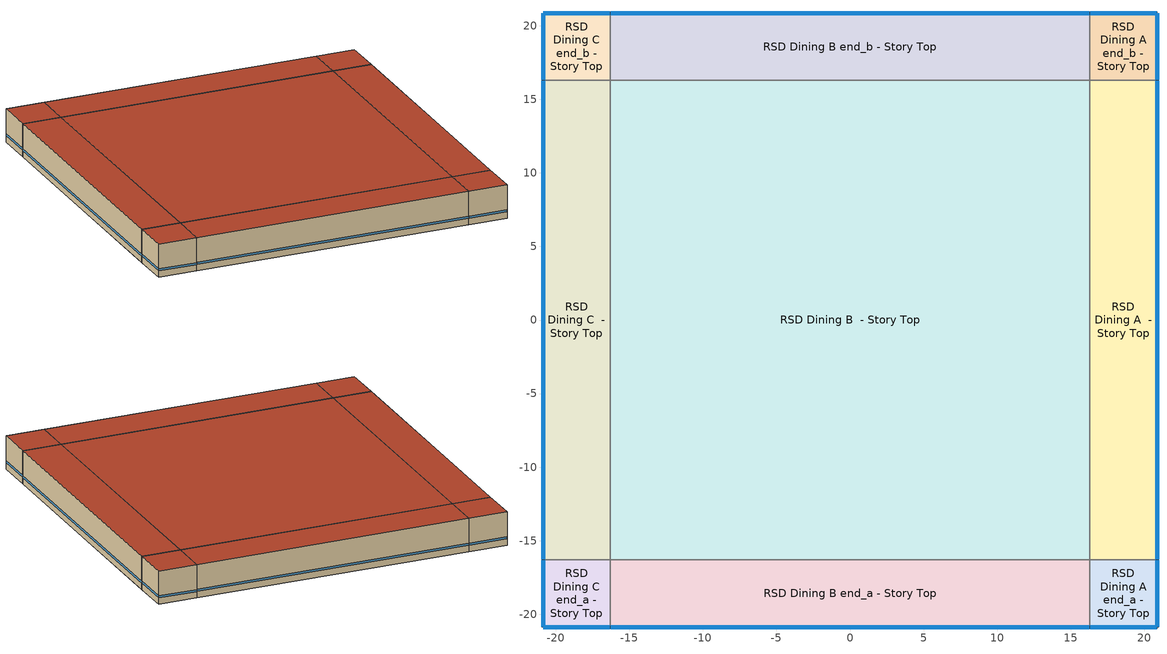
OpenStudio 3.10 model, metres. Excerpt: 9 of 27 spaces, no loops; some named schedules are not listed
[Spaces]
RSD Dining A end_a - Story Top
 floor adiabatic (DEER Uncarpeted 4in Slab Floor): 20.87,-20.87 16.3,-20.87 16.3,-16.3 20.87,-16.3 z3.96
 wall outside: 16.3,-20.87 20.87,-20.87 20.87,-16.3 z3.96:7.92
 wall to RSD Dining B end_a - Story Top: 16.3,-16.3 16.3,-20.87 z3.96:7.92
 wall to RSD Dining A  - Story Top: 20.87,-16.3 16.3,-16.3 z3.96:7.92
 window (Window U-0.91 SHGC 0.68): 16.32,-20.87 20.84,-20.87 / 20.87,-20.84 20.87,-16.32 z4.72:4.96
 roof outside: 20.87,-16.3 16.3,-16.3 16.3,-20.87 20.87,-20.87 z7.92
RSD Dining B end_a - Story Top
 floor adiabatic (DEER Uncarpeted 4in Slab Floor): 16.3,-20.87 -16.3,-20.87 -16.3,-16.3 16.3,-16.3 z3.96
 wall outside: -16.3,-20.87 16.3,-20.87 z3.96:7.92
 wall to RSD Dining C end_a - Story Top: -16.3,-16.3 -16.3,-20.87 z3.96:7.92
 wall to RSD Dining B  - Story Top: 16.3,-16.3 -16.3,-16.3 z3.96:7.92
 window (Window U-0.91 SHGC 0.68): -16.27,-20.87 16.27,-20.87 z4.72:4.96
 roof outside: 16.3,-16.3 -16.3,-16.3 -16.3,-20.87 16.3,-20.87 z7.92
RSD Dining C end_a - Story Top
 floor adiabatic (DEER Uncarpeted 4in Slab Floor): -16.3,-20.87 -20.87,-20.87 -20.87,-16.3 -16.3,-16.3 z3.96
 wall outside: -20.87,-16.3 -20.87,-20.87 -16.3,-20.87 z3.96:7.92
 wall to RSD Dining C  - Story Top: -16.3,-16.3 -20.87,-16.3 z3.96:7.92
 window (Window U-0.91 SHGC 0.68): -20.84,-20.87 -16.32,-20.87 / -20.87,-16.32 -20.87,-20.84 z4.72:4.96
 roof outside: -16.3,-16.3 -20.87,-16.3 -20.87,-20.87 -16.3,-20.87 z7.92
RSD Dining A  - Story Top
 floor adiabatic (DEER Uncarpeted 4in Slab Floor): 20.87,-16.3 16.3,-16.3 16.3,16.3 20.87,16.3 z3.96
 wall outside: 20.87,-16.3 20.87,16.3 z3.96:7.92
 wall to RSD Dining B  - Story Top: 16.3,16.3 16.3,-16.3 z3.96:7.92
 wall to RSD Dining A end_b - Story Top: 20.87,16.3 16.3,16.3 z3.96:7.92
 window (Window U-0.91 SHGC 0.68): 20.87,-16.27 20.87,16.27 z4.72:4.96
 roof outside: 20.87,16.3 16.3,16.3 16.3,-16.3 20.87,-16.3 z7.92
RSD Dining B  - Story Top
 floor adiabatic (DEER Uncarpeted 4in Slab Floor): 16.3,-16.3 -16.3,-16.3 -16.3,16.3 16.3,16.3 z3.96
 wall to RSD Dining C  - Story Top: -16.3,16.3 -16.3,-16.3 z3.96:7.92
 wall to RSD Dining B end_b - Story Top: 16.3,16.3 -16.3,16.3 z3.96:7.92
 roof outside: 16.3,16.3 -16.3,16.3 -16.3,-16.3 16.3,-16.3 z7.92
RSD Dining C  - Story Top
 floor adiabatic (DEER Uncarpeted 4in Slab Floor): -16.3,-16.3 -20.87,-16.3 -20.87,16.3 -16.3,16.3 z3.96
 wall outside: -20.87,16.3 -20.87,-16.3 z3.96:7.92
 wall to RSD Dining C end_b - Story Top: -16.3,16.3 -20.87,16.3 z3.96:7.92
 window (Window U-0.91 SHGC 0.68): -20.87,16.27 -20.87,-16.27 z4.72:4.96
 roof outside: -16.3,16.3 -20.87,16.3 -20.87,-16.3 -16.3,-16.3 z7.92
RSD Dining A end_b - Story Top
 floor adiabatic (DEER Uncarpeted 4in Slab Floor): 20.87,16.3 16.3,16.3 16.3,20.87 20.87,20.87 z3.96
 wall outside: 20.87,16.3 20.87,20.87 16.3,20.87 z3.96:7.92
 wall to RSD Dining B end_b - Story Top: 16.3,20.87 16.3,16.3 z3.96:7.92
 window (Window U-0.91 SHGC 0.68): 20.87,16.32 20.87,20.84 / 20.84,20.87 16.32,20.87 z4.72:4.96
 roof outside: 20.87,20.87 16.3,20.87 16.3,16.3 20.87,16.3 z7.92
RSD Dining B end_b - Story Top
 floor adiabatic (DEER Uncarpeted 4in Slab Floor): 16.3,16.3 -16.3,16.3 -16.3,20.87 16.3,20.87 z3.96
 wall outside: 16.3,20.87 -16.3,20.87 z3.96:7.92
 wall to RSD Dining C end_b - Story Top: -16.3,20.87 -16.3,16.3 z3.96:7.92
 window (Window U-0.91 SHGC 0.68): 16.27,20.87 -16.27,20.87 z4.72:4.96
 roof outside: 16.3,20.87 -16.3,20.87 -16.3,16.3 16.3,16.3 z7.92
RSD Dining C end_b - Story Top
 floor adiabatic (DEER Uncarpeted 4in Slab Floor): -16.3,16.3 -20.87,16.3 -20.87,20.87 -16.3,20.87 z3.96
 wall outside: -16.3,20.87 -20.87,20.87 -20.87,16.3 z3.96:7.92
 window (Window U-0.91 SHGC 0.68): -20.87,20.84 -20.87,16.32 / -16.32,20.87 -20.84,20.87 z4.72:4.96
 roof outside: -16.3,20.87 -20.87,20.87 -20.87,16.3 -16.3,16.3 z7.92
[Site]
Camp Pendleton Mcas_CA_USA: Latitude {deg}=33.3; Longitude {deg}=-117.35; Time Zone {hr}=-8; Elevation {m}=24; Terrain=City
[Site:WaterMainsTemperature]
Calculation Method=Correlation; Annual Average Outdoor Air Temperature {C}=16.29; Maximum Difference In Monthly Average Outdoor Air Temperatures {deltaC}=11.93
[SizingPeriod:DesignDay] Daily Dry-Bulb Temperature Range {deltaC}=11.2; Barometric Pressure {Pa}=101037; Wind Speed {m/s}=4.1; Wind Direction {deg}=210; Rain Indicator=No; Snow Indicator=No; Day of Month=21; Month=8; Day Type=SummerDesignDay; Daylight Saving Time Indicator=No; Dry-Bulb Temperature Range Modifier Type=DefaultMultipliers; Solar Model Indicator=ASHRAETau; ASHRAE Clear Sky Optical Depth for Beam Irradiance=0.363; ASHRAE Clear Sky Optical Depth for Diffuse Irradiance=2.437
Name | Maximum Dry-Bulb Temperature {C} | Humidity Condition Type | Wetbulb or DewPoint at Maximum Dry-Bulb {C}
Camp Pendleton Mcas Ann Clg .4% Condns DB=>MWB 1 | 33.4 | Wetbulb | 19
Camp Pendleton Mcas Ann Clg .4% Condns WB=>MDB 1 | 28.7 | Wetbulb | 22
Camp Pendleton Mcas Ann Clg 1% Condns DB=>MWB 1 | 31.1 | Wetbulb | 18.7
Camp Pendleton Mcas Ann Clg 2% Condns DP=>MDB 1 | 23.4 | Dewpoint | 18
[ClimateZones]
Climate Zone Institution Name 1=CEC; Climate Zone Document Name 1=California Climate Zone Descriptions; Climate Zone Document Year 1=1995; Climate Zone Value 1=7
[Building]
ComStock DEER Pre-1975|RSD: North Axis {deg}=270; Default Construction Set=ComStock DEER Pre-1975 - RSD - CEC T24-CEC7; Default Schedule Set=Building Default Schedule Set; Standards Building Type=RSD
[Site:GroundTemperature:FCfactorMethod]
January Ground Temperature {C}=18.5; February Ground Temperature {C}=15.7; March Ground Temperature {C}=14.3; April Ground Temperature {C}=13.8; May Ground Temperature {C}=15; June Ground Temperature {C}=14.4; July Ground Temperature {C}=14.7; August Ground Temperature {C}=16.5; September Ground Temperature {C}=17.8; October Ground Temperature {C}=19.5; November Ground Temperature {C}=20.4; December Ground Temperature {C}=20.6
[DefaultConstructionSet]
ComStock DEER Pre-1975 - RSD - CEC T24-CEC7: Default Exterior Surface Constructions=Default Surface Constructions 1; Default Interior Surface Constructions=Default Surface Constructions 2; Default Ground Contact Surface Constructions=Default Surface Constructions 3; Default Exterior SubSurface Constructions=Default Sub Surface Constructions 1; Default Interior SubSurface Constructions=Default Sub Surface Constructions 2; Interior Partition Construction=Typical Interior Partition
[DefaultSurfaceConstructions]
Name | Floor Construction | Wall Construction | Roof Ceiling Construction
Default Surface Constructions 1 | DEER Uncarpeted 6in Slab Floor | DEER Insulated Steel Framed Exterior Wall R-5.67 | DEER Wood Framed Roof R-14.18
Default Surface Constructions 2 | DEER Uncarpeted 4in Slab Floor | Typical Interior Wall | DEER Uncarpeted 4in Slab Floor
Default Surface Constructions 3 | DEER Carpeted 6in Slab Floor | Typical Uninsulated Basement Mass Wall
[Construction]
DEER Uncarpeted 6in Slab Floor: Typical Insulation R-6.53, 6 in. Normalweight Concrete Floor
DEER Wood Framed Roof R-14.18: Roof Membrane, Typical Insulation R-13.68, Metal Roof Surface
DEER Uncarpeted 4in Slab Floor: Typical Insulation R-4.17, 4 in. Normalweight Concrete Floor
Typical Interior Wall: G01 13mm gypsum board, G01 13mm gypsum board
DEER Carpeted 6in Slab Floor: 6 in. Normalweight Concrete Floor, Typical Carpet Pad
Typical Uninsulated Basement Mass Wall: 8 in. Concrete Block Basement Wall
DEER Metal Framed Window U-1.23 SHGC 0.82: Simple Glazing U-1.23 SHGC 0.82
DEER Metal Framed Window U-1.23 SHGC 0.82 1: Simple Glazing U-1.23 SHGC 0.82 1
Typical Uninsulated Swinging Door: Typical Insulation R-4.17
U 0.98 SHGC 0.68 Sgl Ref-B-H Clr 6mm: REF B CLEAR HI 6MM
Typical Insulated Metal Door: F08 Metal surface, Typical Insulation R-4.17
DEER Skylight U-1.31 SHGC 0.61: Simple Glazing U-1.23 SHGC 0.61
Typical Interior Window: Clear 3mm
Typical Interior Door; Typical Interior Partition: G05 25mm wood
DEER Insulated Steel Framed Exterior Wall R-5.67: 25mm Stucco, 5/8 in. Gypsum Board, Typical Insulation R-4.17, 5/8 in. Gypsum Board
InteriorFurnishings 1: Std Wood 6inch 1
Window U-0.91 SHGC 0.68: Simple Glazing Single - No LowE - Clear - Wood
[Material:NoMass] Roughness=Smooth; Thermal Absorptance=0.9; Solar Absorptance=0.7
Name | Thermal Resistance {m2-K/W} | Visible Absorptance
Typical Insulation R-6.53 | 1.14944 | 0.7
Typical Insulation R-13.68 | 2.40869 | 0.7
Typical Insulation R-4.17 | 0.734957 | 0.7
Typical Carpet Pad | 0.21648 | 0.8
[Material] Thermal Absorptance=0.9
Name | Roughness | Thickness {m} | Conductivity {W/m-K} | Density {kg/m3} | Specific Heat {J/kg-K} | Solar Absorptance | Visible Absorptance
6 in. Normalweight Concrete Floor | MediumRough | 0.1524 | 2.31 | 2322 | 832 | 0.7 | 0.7
25mm Stucco | Smooth | 0.0254 | 0.72 | 1856 | 840 | 0.7 | 0.7
5/8 in. Gypsum Board | MediumSmooth | 0.0159 | 0.16 | 800 | 1090 | 0.7 | 0.7
Roof Membrane | VeryRough | 0.0095 | 0.16 | 1121.29 | 1460 | 0.7 | 0.7
Metal Roof Surface; F08 Metal surface | Smooth | 0.0008 | 45.28 | 7824 | 500 | 0.7 | 0.7
4 in. Normalweight Concrete Floor | MediumRough | 0.1016 | 2.31 | 2322 | 832 | 0.7 | 0.7
G01 13mm gypsum board | Smooth | 0.0127 | 0.160031 | 800.001 | 1090.73 | 0.7 | 0.5
8 in. Concrete Block Basement Wall | MediumRough | 0.2032 | 1.326 | 1842 | 912 | 0.7 | 0.7
G05 25mm wood | MediumSmooth | 0.0254 | 0.15 | 608 | 1630 | 0.5 | 0.5
Std Wood 6inch 1 | MediumSmooth | 0.15 | 0.12 | 540 | 1210 | 0.7 | 0.7
[DefaultSubSurfaceConstructions]
Name | Fixed Window Construction | Operable Window Construction | Door Construction | Glass Door Construction | Overhead Door Construction | Skylight Construction | Tubular Daylight Dome Construction | Tubular Daylight Diffuser Construction
Default Sub Surface Constructions 1 | DEER Metal Framed Window U-1.23 SHGC 0.82 | DEER Metal Framed Window U-1.23 SHGC 0.82 1 | Typical Uninsulated Swinging Door | U 0.98 SHGC 0.68 Sgl Ref-B-H Clr 6mm | Typical Insulated Metal Door | DEER Skylight U-1.31 SHGC 0.61 | Typical Interior Window | Typical Interior Window
Default Sub Surface Constructions 2 | Typical Interior Window | Typical Interior Window | Typical Interior Door
[WindowMaterial:SimpleGlazingSystem]
Name | U-Factor {W/m2-K} | Solar Heat Gain Coefficient | Visible Transmittance
Simple Glazing U-1.23 SHGC 0.82; Simple Glazing U-1.23 SHGC 0.82 1 | 7 | 0.82 | 0.25
Simple Glazing U-1.23 SHGC 0.61 | 7 | 0.61 | 0.25
Simple Glazing Single - No LowE - Clear - Wood | 5.16722 | 0.683 | 0.723
[WindowMaterial:Glazing] Optical Data Type=SpectralAverage; Infrared Transmittance at Normal Incidence=0; Front Side Infrared Hemispherical Emissivity=0.84; Conductivity {W/m-K}=0.9; Dirt Correction Factor for Solar and Visible Transmittance=1; Solar Diffusing=No
Name | Thickness {m} | Solar Transmittance at Normal Incidence | Front Side Solar Reflectance at Normal Incidence | Back Side Solar Reflectance at Normal Incidence | Visible Transmittance at Normal Incidence | Front Side Visible Reflectance at Normal Incidence | Back Side Visible Reflectance at Normal Incidence | Back Side Infrared Hemispherical Emissivity
REF B CLEAR HI 6MM | 0.006 | 0.24 | 0.16 | 0.32 | 0.3 | 0.16 | 0.29 | 0.6
Clear 3mm | 0.003 | 0.837 | 0.075 | 0.075 | 0.898 | 0.081 | 0.081 | 0.84
[SpaceType]
RSD Dining - ComStock DEER Pre-1975: Default Schedule Set=RSD Dining Schedule Set; Design Specification Outdoor Air Object=RSD Dining Ventilation; Standards Building Type=RSD; Standards Space Type=Dining
[BuildingStory]
Story Top: Nominal Z Coordinate {m}=3.9624; Nominal Floor to Floor Height {m}=3.9624
[Space] Space Type=RSD Dining - ComStock DEER Pre-1975; Building Story=Story Top
Name | Thermal Zone
RSD Dining A end_a - Story Top | Zone RSD Dining A end_a - Story Top
RSD Dining B end_a - Story Top | Zone RSD Dining B end_a - Story Top
RSD Dining C end_a - Story Top | Zone RSD Dining C end_a - Story Top
RSD Dining A  - Story Top | Zone RSD Dining A  - Story Top
RSD Dining B  - Story Top | Zone RSD Dining B  - Story Top
RSD Dining C  - Story Top | Zone RSD Dining C  - Story Top
RSD Dining A end_b - Story Top | Zone RSD Dining A end_b - Story Top
RSD Dining B end_b - Story Top | Zone RSD Dining B end_b - Story Top
RSD Dining C end_b - Story Top | Zone RSD Dining C end_b - Story Top
[ThermalZone] Multiplier=1; Use Ideal Air Loads=No
Name | Thermostat
Zone RSD Dining A end_a - Story Top | RSD Dining - ComStock DEER Pre-1975 Thermostat 2
Zone RSD Dining B end_a - Story Top | RSD Dining - ComStock DEER Pre-1975 Thermostat 6
Zone RSD Dining C end_a - Story Top | RSD Dining - ComStock DEER Pre-1975 Thermostat 10
Zone RSD Dining A  - Story Top | RSD Dining - ComStock DEER Pre-1975 Thermostat 1
Zone RSD Dining B  - Story Top | RSD Dining - ComStock DEER Pre-1975 Thermostat 5
Zone RSD Dining C  - Story Top | RSD Dining - ComStock DEER Pre-1975 Thermostat 9
Zone RSD Dining A end_b - Story Top | RSD Dining - ComStock DEER Pre-1975 Thermostat 3
Zone RSD Dining B end_b - Story Top | RSD Dining - ComStock DEER Pre-1975 Thermostat 7
Zone RSD Dining C end_b - Story Top | RSD Dining - ComStock DEER Pre-1975 Thermostat 11
[People:Definition]
RSD Dining People Definition: Number of People Calculation Method=People/Area; People per Space Floor Area {person/m2}=0.477918; Fraction Radiant=0.3; Thermal Comfort Model Type 1=Pierce
[People]
RSD Dining People: People Definition=RSD Dining People Definition; Space or SpaceType=RSD Dining - ComStock DEER Pre-1975; Work Efficiency Schedule=Work Efficiency Schedule; Clothing Insulation Schedule=Clothing Schedule; Air Velocity Schedule=Air Velocity Schedule; Multiplier=1
[Lights:Definition] Design Level Calculation Method=Watts/Area; Fraction Visible=0.2; Return Air Fraction=0
Name | Watts per Space Floor Area {W/m2} | Fraction Radiant
RSD Dining - ComStock DEER Pre-1975 General Lights Definition | 1.72172 | 0.365
RSD Dining - ComStock DEER Pre-1975 Task Lights Definition | 0.492039 | 0.165
RSD Dining - ComStock DEER Pre-1975 Wall Wash Lights Definition | 1.12156 | 0.165
[ElectricEquipment:Definition]
RSD Dining Elec Equip Definition: Design Level Calculation Method=Watts/Area; Watts per Space Floor Area {W/m2}=5.38196; Fraction Latent=0; Fraction Radiant=0.5; Fraction Lost=0
[ElectricEquipment]
RSD Dining Elec Equip: Electric Equipment Definition=RSD Dining Elec Equip Definition; Space or SpaceType=RSD Dining - ComStock DEER Pre-1975; Schedule=D_RSD_Din_Misc_Yr BPR Adjusted
[DesignSpecification:OutdoorAir]
RSD Dining Ventilation: Outdoor Air Method=Sum; Outdoor Air Flow per Person {m3/s-person}=0.00707921; Outdoor Air Flow per Floor Area {m3/s-m2}=0.000762
[DefaultScheduleSet]
Name | Number of People Schedule | People Activity Level Schedule | Lighting Schedule | Electric Equipment Schedule | Infiltration Schedule | Hours of Operation Schedule
RSD Dining Schedule Set | D_RSD_Din_Occup_Yr | DEER Activity 161W/person | D17_RSD_Din_LF_Yr | D_RSD_Din_Misc_Yr | D_RSD_All_C_Inf_Yr
Building Default Schedule Set |  |  |  |  |  | Building Hours of Operation NonResidential
[Exterior:Lights:Definition]
Name | Design Level {W}
Parking Areas and Drives Def (W/ft^2) | 0.0182456
Building Facades Def (W/ft^2) | 0.05
Main Entries Def (W/ft); Other Doors Def (W/ft) | 21
[Exterior:Lights] Schedule=Always On Discrete; Control Option=AstronomicalClock
Name | Exterior Lights Definition | Multiplier
Parking Areas and Drives | Parking Areas and Drives Def (W/ft^2) | 151875
Building Facades | Building Facades Def (W/ft^2) | 7120.39
Main Entries | Main Entries Def (W/ft) | 15
Other Doors | Other Doors Def (W/ft) | 22.5
[ThermostatSetpoint:DualSetpoint] Heating Setpoint Temperature Schedule=D_RSD_All_HTemp_Yr; Cooling Setpoint Temperature Schedule=D_RSD_All_CTemp_Yr
RSD Dining - ComStock DEER Pre-1975 Thermostat 1; RSD Dining - ComStock DEER Pre-1975 Thermostat 2; RSD Dining - ComStock DEER Pre-1975 Thermostat 3; RSD Dining - ComStock DEER Pre-1975 Thermostat 5; RSD Dining - ComStock DEER Pre-1975 Thermostat 6; RSD Dining - ComStock DEER Pre-1975 Thermostat 7; RSD Dining - ComStock DEER Pre-1975 Thermostat 9; RSD Dining - ComStock DEER Pre-1975 Thermostat 10; RSD Dining - ComStock DEER Pre-1975 Thermostat 11
[InternalMass:Definition]
Internal Mass Definition 2: Construction=InteriorFurnishings 1; Design Level Calculation Method=SurfaceArea/Area; Surface Area per Space Floor Area=2
[InternalMass] Internal Mass Definition=Internal Mass Definition 2; Multiplier=1
Name | Space or SpaceType
RSD Dining C end_b - Story Top Mass | RSD Dining C end_b - Story Top
RSD Dining B end_b - Story Top Mass | RSD Dining B end_b - Story Top
RSD Dining B  - Story Top Mass | RSD Dining B  - Story Top
RSD Dining A  - Story Top Mass | RSD Dining A  - Story Top
RSD Dining C end_a - Story Top Mass | RSD Dining C end_a - Story Top
RSD Dining B end_a - Story Top Mass | RSD Dining B end_a - Story Top
RSD Dining C  - Story Top Mass | RSD Dining C  - Story Top
RSD Dining A end_a - Story Top Mass | RSD Dining A end_a - Story Top
RSD Dining A end_b - Story Top Mass | RSD Dining A end_b - Story Top
[Lights] Space or SpaceType=RSD Dining - ComStock DEER Pre-1975; Schedule=D17_RSD_Din_LF_Yr BPR Adjusted; Fraction Replaceable=1
Name | Lights Definition
RSD Dining - ComStock DEER Pre-1975 General Lighting | RSD Dining - ComStock DEER Pre-1975 General Lights Definition
RSD Dining - ComStock DEER Pre-1975 Task Lighting | RSD Dining - ComStock DEER Pre-1975 Task Lights Definition
RSD Dining - ComStock DEER Pre-1975 Wall Wash Lighting | RSD Dining - ComStock DEER Pre-1975 Wall Wash Lights Definition
[SpaceInfiltration:DesignFlowRate] Design Flow Rate Calculation Method=Flow/ExteriorArea; Flow per Exterior Surface Area {m3/s-m2}=0.000826564; Velocity Term Coefficient=0; Density Basis=Outdoor
Name | Space or SpaceType | Schedule | Constant Term Coefficient | Temperature Term Coefficient | Velocity Squared Term Coefficient
RSD Dining C end_b - Story Top HVAC On Infiltration | RSD Dining C end_b - Story Top | Infiltration HVAC On Schedule | 0.0037 | 0.005 | 0.046
RSD Dining C end_b - Story Top HVAC Off Infiltration | RSD Dining C end_b - Story Top | Infiltration HVAC Off Schedule | 0 | 0.0097 | 0.0596
RSD Dining B end_b - Story Top HVAC On Infiltration | RSD Dining B end_b - Story Top | Infiltration HVAC On Schedule | 0.0037 | 0.005 | 0.046
RSD Dining B end_b - Story Top HVAC Off Infiltration | RSD Dining B end_b - Story Top | Infiltration HVAC Off Schedule | 0 | 0.0097 | 0.0596
RSD Dining B  - Story Top HVAC On Infiltration | RSD Dining B  - Story Top | Infiltration HVAC On Schedule | 0.0037 | 0.005 | 0.046
RSD Dining B  - Story Top HVAC Off Infiltration | RSD Dining B  - Story Top | Infiltration HVAC Off Schedule | 0 | 0.0097 | 0.0596
RSD Dining A  - Story Top HVAC On Infiltration | RSD Dining A  - Story Top | Infiltration HVAC On Schedule | 0.0037 | 0.005 | 0.046
RSD Dining A  - Story Top HVAC Off Infiltration | RSD Dining A  - Story Top | Infiltration HVAC Off Schedule | 0 | 0.0097 | 0.0596
RSD Dining C end_a - Story Top HVAC On Infiltration | RSD Dining C end_a - Story Top | Infiltration HVAC On Schedule | 0.0037 | 0.005 | 0.046
RSD Dining C end_a - Story Top HVAC Off Infiltration | RSD Dining C end_a - Story Top | Infiltration HVAC Off Schedule | 0 | 0.0097 | 0.0596
RSD Dining B end_a - Story Top HVAC On Infiltration | RSD Dining B end_a - Story Top | Infiltration HVAC On Schedule | 0.0037 | 0.005 | 0.046
RSD Dining B end_a - Story Top HVAC Off Infiltration | RSD Dining B end_a - Story Top | Infiltration HVAC Off Schedule | 0 | 0.0097 | 0.0596
RSD Dining C  - Story Top HVAC On Infiltration | RSD Dining C  - Story Top | Infiltration HVAC On Schedule | 0.0037 | 0.005 | 0.046
RSD Dining C  - Story Top HVAC Off Infiltration | RSD Dining C  - Story Top | Infiltration HVAC Off Schedule | 0 | 0.0097 | 0.0596
RSD Dining A end_a - Story Top HVAC On Infiltration | RSD Dining A end_a - Story Top | Infiltration HVAC On Schedule | 0.0037 | 0.005 | 0.046
RSD Dining A end_a - Story Top HVAC Off Infiltration | RSD Dining A end_a - Story Top | Infiltration HVAC Off Schedule | 0 | 0.0097 | 0.0596
RSD Dining A end_b - Story Top HVAC On Infiltration | RSD Dining A end_b - Story Top | Infiltration HVAC On Schedule | 0.0037 | 0.005 | 0.046
RSD Dining A end_b - Story Top HVAC Off Infiltration | RSD Dining A end_b - Story Top | Infiltration HVAC Off Schedule | 0 | 0.0097 | 0.0596
[Schedule:Day]
Clothing Schedule Default Winter Clothes; D_RSD_Din_Occup_Yr Summer Design Day; D17_RSD_Din_LF_Yr Summer Design Day; D_RSD_Din_Misc_Yr Summer Design Day; D17_RSD_Din_LF_Yr Summer Design Day 1; D_RSD_Din_Misc_Yr Summer Design Day 1: No, 24, 0, 1
Air Velocity Schedule Default: No, 24, 0, 0.2
Work Efficiency Schedule Default; D_RSD_Din_Occup_Yr Winter Design Day; D17_RSD_Din_LF_Yr Winter Design Day; D_RSD_Din_Misc_Yr Winter Design Day; D17_RSD_Din_LF_Yr Winter Design Day 1; D_RSD_Din_Misc_Yr Winter Design Day 1: No, 24, 0, 0
D_RSD_Din_Occup_Yr Default: Average, 0, 10, 0.0666667, 0, 20, 0.0583333, 0, 30, 0.05, 0, 40, 0.0416667, 0, 50, 0.0333333, 1, 0, 0.025, 1, 10, 0.0166667, 1, 20, 0.00833333, 1, 30, 0, 8, 30, 0, 8, 39, 0.0166667, 8, 49, 0.0333333, 8, 59, 0.05, 9, 9, 0.0666667, 9, 19, 0.0833333, 9, 29, 0.1, 9, 30, 0.1, 9, 39, 0.116667, 9, 49, 0.133333, 9, 59, 0.15, 10, 9, 0.166667, 10, 19, 0.183333, 10, 29, 0.2, 10, 30, 0.2, 11, 30, 0.2, 11, 39, 0.223333, 11, 49, 0.246667, 11, 59, 0.27, 12, 9, 0.293333, 12, 19, 0.316667, 12, 29, 0.34, 12, 30, 0.34, 12, 39, 0.428333, 12, 49, 0.516667, 12, 59, 0.605, 13, 9, 0.693333, 13, 19, 0.781667, 13, 29, 0.87, 13, 30, 0.87, 13, 39, 0.823333, 13, 49, 0.776667, 13, 59, 0.73, 14, 9, 0.683333, 14, 19, 0.636667, 14, 29, 0.59, 14, 30, 0.59, 14, 39, 0.534444, 14, 49, 0.478889, 14, 59, 0.423333, 15, 9, 0.367778, 15, 15, 0.34, 17, 15, 0.34, 17, 25, 0.38, 17, 35, 0.42, 17, 45, 0.46, 17, 55, 0.5, 18, 5, 0.54, 18, 15, 0.58, 18, 25, 0.608333, 18, 35, 0.636667, 18, 45, 0.665, 18, 55, 0.693333, 19, 5, 0.721667, 19, 15, 0.75, 19, 25, 0.712222, 19, 35, 0.674444, 19, 45, 0.636667, 19, 55, 0.598889, 20, 0, 0.58, 20, 10, 0.54, 20, 20, 0.5, 20, 30, 0.46, 20, 40, 0.42, 20, 50, 0.38, 21, 0, 0.34, 21, 10, 0.325667, 21, 20, 0.311333, 21, 30, 0.297, 21, 40, 0.282667, 21, 50, 0.268333, 22, 0, 0.254, 22, 10, 0.228333, 22, 20, 0.202667, 22, 30, 0.177, 22, 40, 0.151333, 22, 50, 0.125667, 23, 0, 0.1, 23, 30, 0.1, 23, 40, 0.0916667, 23, 50, 0.0833333, 24, 0, 0.075
D_RSD_Din_Occup_Yr Wknd Day: Average, 6, 30, 0, 6, 40, 0.025, 6, 50, 0.05, 7, 0, 0.075, 7, 10, 0.1, 7, 20, 0.125, 7, 30, 0.15, 7, 40, 0.166667, 7, 50, 0.183333, 8, 0, 0.2, 8, 9, 0.216667, 8, 19, 0.233333, 8, 29, 0.25, 8, 30, 0.25, 9, 30, 0.25, 9, 39, 0.265, 9, 49, 0.28, 9, 59, 0.295, 10, 9, 0.31, 10, 19, 0.325, 10, 29, 0.34, 10, 30, 0.34, 10, 39, 0.427619, 10, 49, 0.515238, 10, 59, 0.602857, 11, 9, 0.690476, 11, 19, 0.778095, 11, 22, 0.8, 11, 32, 0.764444, 11, 42, 0.728889, 11, 52, 0.693333, 12, 2, 0.657778, 12, 12, 0.622222, 12, 22, 0.586667, 12, 32, 0.551111, 12, 42, 0.515556, 12, 52, 0.48, 13, 2, 0.444444, 13, 12, 0.408889, 13, 15, 0.4, 13, 45, 0.4, 13, 54, 0.39, 14, 4, 0.38, 14, 14, 0.37, 14, 24, 0.36, 14, 34, 0.35, 14, 44, 0.34, 14, 45, 0.34, 14, 54, 0.416667, 15, 4, 0.493333, 15, 14, 0.57, 15, 24, 0.646667, 15, 34, 0.723333, 15, 44, 0.8, 15, 45, 0.8, 15, 54, 0.825, 16, 4, 0.85, 16, 15, 0.875, 16, 25, 0.9, 16, 35, 0.925, 16, 45, 0.95, 16, 55, 0.933333, 17, 5, 0.916667, 17, 15, 0.9, 17, 25, 0.883333, 17, 35, 0.866667, 17, 45, 0.85, 17, 55, 0.583333, 18, 0, 0.45, 18, 10, 0.433333, 18, 20, 0.416667, 18, 30, 0.4, 18, 40, 0.383333, 18, 50, 0.366667, 19, 0, 0.35, 19, 10, 0.333333, 19, 20, 0.316667, 19, 30, 0.3, 19, 40, 0.283333, 19, 50, 0.266667, 20, 0, 0.25, 20, 10, 0.225, 20, 20, 0.2, 20, 30, 0.175, 20, 40, 0.15, 20, 50, 0.125, 21, 0, 0.1, 21, 10, 0.0833333, 21, 20, 0.0666667, 21, 30, 0.05, 21, 40, 0.0333333, 21, 50, 0.0166667, 22, 0, 0, 24, 0, 0
DEER Activity 161W/person Default; autogen DEER Activity 161W/person 0_day_sch: Average, 24, 0, 161
DEER Activity 161W/person Winter Design Day; DEER Activity 161W/person Summer Design Day: No, 24, 0, 161
D17_RSD_Din_LF_Yr Default: Average, 0, 10, 0.170083, 0, 20, 0.164067, 0, 30, 0.15805, 0, 40, 0.152033, 0, 50, 0.146017, 1, 0, 0.14, 7, 30, 0.14, 7, 40, 0.194083, 7, 50, 0.248167, 8, 0, 0.30225, 8, 9, 0.356333, 8, 19, 0.410417, 8, 29, 0.4645, 8, 30, 0.4645, 8, 39, 0.520417, 8, 49, 0.576333, 8, 59, 0.63225, 9, 9, 0.688167, 9, 19, 0.744083, 9, 29, 0.8, 9, 30, 0.8, 21, 0, 0.8, 21, 10, 0.768117, 21, 20, 0.736233, 21, 30, 0.70435, 21, 40, 0.672467, 21, 50, 0.640583, 22, 0, 0.6087, 22, 10, 0.584667, 22, 20, 0.560633, 22, 30, 0.5366, 22, 40, 0.512567, 22, 50, 0.488533, 23, 0, 0.4645, 23, 10, 0.416433, 23, 20, 0.368367, 23, 30, 0.3203, 23, 40, 0.272233, 23, 50, 0.224167, 24, 0, 0.1761
D_RSD_Din_Misc_Yr Default: Average, 0, 10, 0.733333, 0, 20, 0.616667, 0, 30, 0.5, 0, 40, 0.383333, 0, 50, 0.266667, 1, 0, 0.15, 5, 30, 0.15, 5, 40, 0.175, 5, 50, 0.2, 6, 0, 0.225, 6, 10, 0.25, 6, 20, 0.275, 6, 30, 0.3, 6, 40, 0.325, 6, 50, 0.35, 7, 0, 0.375, 7, 10, 0.4, 7, 20, 0.425, 7, 30, 0.45, 7, 40, 0.458333, 7, 50, 0.466667, 8, 0, 0.475, 8, 9, 0.483333, 8, 19, 0.491667, 8, 29, 0.5, 8, 30, 0.5, 10, 30, 0.5, 10, 39, 0.55, 10, 49, 0.6, 10, 59, 0.65, 11, 9, 0.7, 11, 19, 0.75, 11, 29, 0.8, 11, 30, 0.8, 11, 39, 0.833333, 11, 49, 0.866667, 11, 59, 0.9, 12, 9, 0.933333, 12, 19, 0.966667, 12, 29, 1, 12, 30, 1, 22, 0, 1, 22, 10, 0.991667, 22, 20, 0.983333, 22, 30, 0.975, 22, 40, 0.966667, 22, 50, 0.958333, 23, 0, 0.95, 23, 10, 0.933333, 23, 20, 0.916667, 23, 30, 0.9, 23, 40, 0.883333, 23, 50, 0.866667, 24, 0, 0.85
D_RSD_All_C_Inf_Yr Default; D_RSD_All_C_Inf_Yr Winter Design Day; D_RSD_All_C_Inf_Yr Summer Design Day: No, 9, 0, 1, 23, 0, 0.5, 24, 0, 1
D_RSD_All_CTemp_Yr Default; autogen D_RSD_All_CTemp_Yr 0_day_sch: Average, 24, 0, 21.6667
Building Hours of Operation NonResidential Sunday: No, 8, 0, 0, 20, 30, 1, 24, 0, 0
autogen D_RSD_All_HTemp_Yr 0_day_sch: Average, 24, 0, 20
D17_RSD_Din_LF_Yr Default 1: No, 0, 10, 0.341879, 0, 20, 0.337503, 0, 30, 0.333127, 0, 40, 0.328752, 0, 50, 0.324376, 1, 0, 0.32, 7, 30, 0.32, 7, 40, 0.359333, 7, 50, 0.398667, 8, 0, 0.438, 8, 9, 0.477333, 8, 19, 0.516667, 8, 29, 0.556, 8, 30, 0.556, 8, 39, 0.596667, 8, 49, 0.637333, 8, 59, 0.678, 9, 9, 0.718667, 9, 19, 0.759333, 9, 29, 0.8, 9, 30, 0.8, 21, 0, 0.8, 21, 10, 0.776812, 21, 20, 0.753624, 21, 30, 0.730436, 21, 40, 0.707248, 21, 50, 0.684061, 22, 0, 0.660873, 22, 10, 0.643394, 22, 20, 0.625915, 22, 30, 0.608436, 22, 40, 0.590958, 22, 50, 0.573479, 23, 0, 0.556, 23, 10, 0.521042, 23, 20, 0.486085, 23, 30, 0.451127, 23, 40, 0.41617, 23, 50, 0.381212, 24, 0, 0.346255
D_RSD_Din_Misc_Yr Default 1: No, 0, 10, 0.686275, 0, 20, 0.54902, 0, 30, 0.411765, 0, 40, 0.27451, 0, 50, 0.137255, 1, 0, 0, 5, 30, 0, 5, 40, 0.0294118, 5, 50, 0.0588235, 6, 0, 0.0882353, 6, 10, 0.117647, 6, 20, 0.147059, 6, 30, 0.176471, 6, 40, 0.205882, 6, 50, 0.235294, 7, 0, 0.264706, 7, 10, 0.294118, 7, 20, 0.323529, 7, 30, 0.352941, 7, 40, 0.362745, 7, 50, 0.372549, 8, 0, 0.382353, 8, 9, 0.392157, 8, 19, 0.401961, 8, 29, 0.411765, 8, 30, 0.411765, 10, 30, 0.411765, 10, 39, 0.470588, 10, 49, 0.529412, 10, 59, 0.588235, 11, 9, 0.647059, 11, 19, 0.705882, 11, 29, 0.764706, 11, 30, 0.764706, 11, 39, 0.803922, 11, 49, 0.843137, 11, 59, 0.882353, 12, 9, 0.921569, 12, 19, 0.960784, 12, 29, 1, 12, 30, 1, 22, 0, 1, 22, 10, 0.990196, 22, 20, 0.980392, 22, 30, 0.970588, 22, 40, 0.960784, 22, 50, 0.95098, 23, 0, 0.941176, 23, 10, 0.921569, 23, 20, 0.901961, 23, 30, 0.882353, 23, 40, 0.862745, 23, 50, 0.843137, 24, 0, 0.823529
Schedule Day 2; Schedule Day 3: No, 24, 0, 21.6667
Schedule Day 17: 1, 0, 20, 2, 0, 20, 3, 0, 20, 4, 0, 20, 5, 0, 20, 6, 0, 20, 7, 0, 20, 8, 0, 20, 9, 0, 20, 10, 0, 20, 11, 0, 20, 12, 0, 20, 13, 0, 20, 14, 0, 20, 15, 0, 0, 16, 0, 0, 17, 0, 0, 18, 0, 0, 19, 0, 0, 20, 0, 0, 21, 0, 0, 22, 0, 0, 23, 0, 0, 24, 0, 0
Schedule Day 18: 1, 0, 0, 2, 0, 0, 3, 0, 0, 4, 0, 0, 5, 0, 0, 6, 0, 0, 7, 0, 0, 8, 0, 0, 9, 0, 0, 10, 0, 0, 11, 0, 0, 12, 0, 0, 13, 0, 0, 14, 0, 0, 15, 0, 20, 16, 0, 20, 17, 0, 20, 18, 0, 20, 19, 0, 20, 20, 0, 20, 21, 0, 20, 22, 0, 20, 23, 0, 20, 24, 0, 20
Schedule Day 33: 1, 0, 0, 2, 0, 0, 3, 0, 0, 4, 0, 0, 5, 0, 0, 6, 0, 0, 7, 0, 0, 8, 0, 0, 9, 0, 0, 10, 0, 0, 11, 0, 0, 12, 0, 0, 13, 0, 1, 14, 0, 1, 15, 0, 0, 16, 0, 0, 17, 0, 0, 18, 0, 0, 19, 0, 0, 20, 0, 0, 21, 0, 0, 22, 0, 0, 23, 0, 0, 24, 0, 0
Schedule Day 34: 1, 0, 0, 2, 0, 0, 3, 0, 0, 4, 0, 0, 5, 0, 0, 6, 0, 0, 7, 0, 0, 8, 0, 0, 9, 0, 0, 10, 0, 0, 11, 0, 0, 12, 0, 0, 13, 0, 0, 14, 0, 0, 15, 0, 1, 16, 0, 1, 17, 0, 1, 18, 0, 1, 19, 0, 1, 20, 0, 1, 21, 0, 1, 22, 0, 1, 23, 0, 0, 24, 0, 0
Schedule Day 59: 1, 0, 21.6667, 2, 0, 21.6667, 3, 0, 21.6667, 4, 0, 21.6667, 5, 0, 21.6667, 6, 0, 21.6667, 7, 0, 21.6667, 8, 0, 21.6667, 9, 0, 21.6667, 10, 0, 21.6667, 11, 0, 21.6667, 12, 0, 21.6667, 13, 0, 21.6667, 14, 0, 21.6667, 15, 0, 0, 16, 0, 0, 17, 0, 0, 18, 0, 0, 19, 0, 0, 20, 0, 0, 21, 0, 0, 22, 0, 0, 23, 0, 0, 24, 0, 0
Schedule Day 60: 1, 0, 0, 2, 0, 0, 3, 0, 0, 4, 0, 0, 5, 0, 0, 6, 0, 0, 7, 0, 0, 8, 0, 0, 9, 0, 0, 10, 0, 0, 11, 0, 0, 12, 0, 0, 13, 0, 0, 14, 0, 0, 15, 0, 21.6667, 16, 0, 21.6667, 17, 0, 21.6667, 18, 0, 21.6667, 19, 0, 21.6667, 20, 0, 21.6667, 21, 0, 21.6667, 22, 0, 21.6667, 23, 0, 21.6667, 24, 0, 21.6667
[Schedule:Rule]
Schedule Rule 1: Schedule Ruleset=Clothing Schedule; Rule Order=0; Day Schedule=Clothing Schedule Summer Clothes; Date Specification Type=DateRange; Start Month=5; Start Day=1; End Month=9; End Day=30
Schedule Rule 3: Schedule Ruleset=D_RSD_Din_Occup_Yr; Rule Order=0; Day Schedule=D_RSD_Din_Occup_Yr Wknd Day; Date Specification Type=DateRange; Start Month=1; Start Day=1; End Month=12; End Day=31; Apply Sunday=Yes; Apply Saturday=Yes
Schedule Rule 5: Schedule Ruleset=D17_RSD_Din_LF_Yr; Rule Order=2; Day Schedule=D17_RSD_Din_LF_Yr Wknd Day; Date Specification Type=DateRange; Start Month=1; Start Day=1; End Month=12; End Day=31; Apply Sunday=Yes; Apply Saturday=Yes
Schedule Rule 7: Schedule Ruleset=D_RSD_Din_Misc_Yr; Rule Order=2; Day Schedule=D_RSD_Din_Misc_Yr Wknd Day; Date Specification Type=DateRange; Start Month=1; Start Day=1; End Month=12; End Day=31; Apply Sunday=Yes; Apply Saturday=Yes
autogen DEER Activity 161W/person 0: Schedule Ruleset=DEER Activity 161W/person; Rule Order=0; Day Schedule=autogen DEER Activity 161W/person 0_day_sch; Date Specification Type=SpecificDates; Apply Sunday=Yes; Apply Saturday=Yes; Apply Monday=Yes; Apply Tuesday=Yes; Apply Wednesday=Yes; Apply Thursday=Yes; Apply Friday=Yes; Specific Month 1=1; Specific Day 1=2; Specific Month 2=1; Specific Day 2=3; Specific Month 3=1; Specific Day 3=9; Specific Month 4=1; Specific Day 4=10; Specific Month 5=1; Specific Day 5=16; Specific Month 6=1; Specific Day 6=17; Specific Month 7=1; Specific Day 7=23; Specific Month 8=1; Specific Day 8=24; Specific Month 9=1; Specific Day 9=30; Specific Month 10=1; Specific Day 10=31; Specific Month 11=2; Specific Day 11=6; Specific Month 12=2; Specific Day 12=7; Specific Month 13=2; Specific Day 13=13; Specific Month 14=2; Specific Day 14=14; Specific Month 15=2; Specific Day 15=20; Specific Month 16=2; Specific Day 16=21; Specific Month 17=2; Specific Day 17=27; Specific Month 18=2; Specific Day 18=28; Specific Month 19=3; Specific Day 19=6; Specific Month 20=3; Specific Day 20=7; Specific Month 21=3; Specific Day 21=13; Specific Month 22=3; Specific Day 22=14; Specific Month 23=3; Specific Day 23=20; Specific Month 24=3; Specific Day 24=21; Specific Month 25=3; Specific Day 25=27; Specific Month 26=3; Specific Day 26=28; Specific Month 27=4; Specific Day 27=3; Specific Month 28=4; Specific Day 28=4; Specific Month 29=4; Specific Day 29=10; Specific Month 30=4; Specific Day 30=11; Specific Month 31=4; Specific Day 31=17; Specific Month 32=4; Specific Day 32=18; Specific Month 33=4; Specific Day 33=24; Specific Month 34=4; Specific Day 34=25; Specific Month 35=5; Specific Day 35=1; Specific Month 36=5; Specific Day 36=2; Specific Month 37=5; Specific Day 37=8; Specific Month 38=5; Specific Day 38=9; Specific Month 39=5; Specific Day 39=15; Specific Month 40=5; Specific Day 40=16; Specific Month 41=5; Specific Day 41=22; Specific Month 42=5; Specific Day 42=23; Specific Month 43=5; Specific Day 43=29; Specific Month 44=5; Specific Day 44=30; Specific Month 45=6; Specific Day 45=5; Specific Month 46=6; Specific Day 46=6; Specific Month 47=6; Specific Day 47=12; Specific Month 48=6; Specific Day 48=13; Specific Month 49=6; Specific Day 49=19; Specific Month 50=6; Specific Day 50=20; Specific Month 51=6; Specific Day 51=26; Specific Month 52=6; Specific Day 52=27; Specific Month 53=7; Specific Day 53=3; Specific Month 54=7; Specific Day 54=4; Specific Month 55=7; Specific Day 55=10; Specific Month 56=7; Specific Day 56=11; Specific Month 57=7; Specific Day 57=17; Specific Month 58=7; Specific Day 58=18; Specific Month 59=7; Specific Day 59=24; Specific Month 60=7; Specific Day 60=25; Specific Month 61=7; Specific Day 61=31; Specific Month 62=8; Specific Day 62=1; Specific Month 63=8; Specific Day 63=7; Specific Month 64=8; Specific Day 64=8; Specific Month 65=8; Specific Day 65=14; Specific Month 66=8; Specific Day 66=15; Specific Month 67=8; Specific Day 67=21; Specific Month 68=8; Specific Day 68=22; Specific Month 69=8; Specific Day 69=28; Specific Month 70=8; Specific Day 70=29; Specific Month 71=9; Specific Day 71=4; Specific Month 72=9; Specific Day 72=5; Specific Month 73=9; Specific Day 73=11; Specific Month 74=9; Specific Day 74=12; Specific Month 75=9; Specific Day 75=18; Specific Month 76=9; Specific Day 76=19; Specific Month 77=9; Specific Day 77=25; Specific Month 78=9; Specific Day 78=26; Specific Month 79=10; Specific Day 79=2; Specific Month 80=10; Specific Day 80=3; Specific Month 81=10; Specific Day 81=9; Specific Month 82=10; Specific Day 82=10; Specific Month 83=10; Specific Day 83=16; Specific Month 84=10; Specific Day 84=17; Specific Month 85=10; Specific Day 85=23; Specific Month 86=10; Specific Day 86=24; Specific Month 87=10; Specific Day 87=30; Specific Month 88=10; Specific Day 88=31; Specific Month 89=11; Specific Day 89=6; Specific Month 90=11; Specific Day 90=7; Specific Month 91=11; Specific Day 91=13; Specific Month 92=11; Specific Day 92=14; Specific Month 93=11; Specific Day 93=20; Specific Month 94=11; Specific Day 94=21; Specific Month 95=11; Specific Day 95=27; Specific Month 96=11; Specific Day 96=28; Specific Month 97=12; Specific Day 97=4; Specific Month 98=12; Specific Day 98=5; Specific Month 99=12; Specific Day 99=11; Specific Month 100=12; Specific Day 100=12; Specific Month 101=12; Specific Day 101=18; Specific Month 102=12; Specific Day 102=19; Specific Month 103=12; Specific Day 103=25; Specific Month 104=12; Specific Day 104=26
autogen D_RSD_All_CTemp_Yr 0: Schedule Ruleset=D_RSD_All_CTemp_Yr; Rule Order=2; Day Schedule=autogen D_RSD_All_CTemp_Yr 0_day_sch; Date Specification Type=SpecificDates; Apply Sunday=Yes; Apply Saturday=Yes; Apply Monday=Yes; Apply Tuesday=Yes; Apply Wednesday=Yes; Apply Thursday=Yes; Apply Friday=Yes; Specific Month 1=1; Specific Day 1=2; Specific Month 2=1; Specific Day 2=3; Specific Month 3=1; Specific Day 3=9; Specific Month 4=1; Specific Day 4=10; Specific Month 5=1; Specific Day 5=16; Specific Month 6=1; Specific Day 6=17; Specific Month 7=1; Specific Day 7=23; Specific Month 8=1; Specific Day 8=24; Specific Month 9=1; Specific Day 9=30; Specific Month 10=1; Specific Day 10=31; Specific Month 11=2; Specific Day 11=6; Specific Month 12=2; Specific Day 12=7; Specific Month 13=2; Specific Day 13=13; Specific Month 14=2; Specific Day 14=14; Specific Month 15=2; Specific Day 15=20; Specific Month 16=2; Specific Day 16=21; Specific Month 17=2; Specific Day 17=27; Specific Month 18=2; Specific Day 18=28; Specific Month 19=3; Specific Day 19=6; Specific Month 20=3; Specific Day 20=7; Specific Month 21=3; Specific Day 21=13; Specific Month 22=3; Specific Day 22=14; Specific Month 23=3; Specific Day 23=20; Specific Month 24=3; Specific Day 24=21; Specific Month 25=3; Specific Day 25=27; Specific Month 26=3; Specific Day 26=28; Specific Month 27=4; Specific Day 27=3; Specific Month 28=4; Specific Day 28=4; Specific Month 29=4; Specific Day 29=10; Specific Month 30=4; Specific Day 30=11; Specific Month 31=4; Specific Day 31=17; Specific Month 32=4; Specific Day 32=18; Specific Month 33=4; Specific Day 33=24; Specific Month 34=4; Specific Day 34=25; Specific Month 35=5; Specific Day 35=1; Specific Month 36=5; Specific Day 36=2; Specific Month 37=5; Specific Day 37=8; Specific Month 38=5; Specific Day 38=9; Specific Month 39=5; Specific Day 39=15; Specific Month 40=5; Specific Day 40=16; Specific Month 41=5; Specific Day 41=22; Specific Month 42=5; Specific Day 42=23; Specific Month 43=5; Specific Day 43=29; Specific Month 44=5; Specific Day 44=30; Specific Month 45=6; Specific Day 45=5; Specific Month 46=6; Specific Day 46=6; Specific Month 47=6; Specific Day 47=12; Specific Month 48=6; Specific Day 48=13; Specific Month 49=6; Specific Day 49=19; Specific Month 50=6; Specific Day 50=20; Specific Month 51=6; Specific Day 51=26; Specific Month 52=6; Specific Day 52=27; Specific Month 53=7; Specific Day 53=3; Specific Month 54=7; Specific Day 54=4; Specific Month 55=7; Specific Day 55=10; Specific Month 56=7; Specific Day 56=11; Specific Month 57=7; Specific Day 57=17; Specific Month 58=7; Specific Day 58=18; Specific Month 59=7; Specific Day 59=24; Specific Month 60=7; Specific Day 60=25; Specific Month 61=7; Specific Day 61=31; Specific Month 62=8; Specific Day 62=1; Specific Month 63=8; Specific Day 63=7; Specific Month 64=8; Specific Day 64=8; Specific Month 65=8; Specific Day 65=14; Specific Month 66=8; Specific Day 66=15; Specific Month 67=8; Specific Day 67=21; Specific Month 68=8; Specific Day 68=22; Specific Month 69=8; Specific Day 69=28; Specific Month 70=8; Specific Day 70=29; Specific Month 71=9; Specific Day 71=4; Specific Month 72=9; Specific Day 72=5; Specific Month 73=9; Specific Day 73=11; Specific Month 74=9; Specific Day 74=12; Specific Month 75=9; Specific Day 75=18; Specific Month 76=9; Specific Day 76=19; Specific Month 77=9; Specific Day 77=25; Specific Month 78=9; Specific Day 78=26; Specific Month 79=10; Specific Day 79=2; Specific Month 80=10; Specific Day 80=3; Specific Month 81=10; Specific Day 81=9; Specific Month 82=10; Specific Day 82=10; Specific Month 83=10; Specific Day 83=16; Specific Month 84=10; Specific Day 84=17; Specific Month 85=10; Specific Day 85=23; Specific Month 86=10; Specific Day 86=24; Specific Month 87=10; Specific Day 87=30; Specific Month 88=10; Specific Day 88=31; Specific Month 89=11; Specific Day 89=6; Specific Month 90=11; Specific Day 90=7; Specific Month 91=11; Specific Day 91=13; Specific Month 92=11; Specific Day 92=14; Specific Month 93=11; Specific Day 93=20; Specific Month 94=11; Specific Day 94=21; Specific Month 95=11; Specific Day 95=27; Specific Month 96=11; Specific Day 96=28; Specific Month 97=12; Specific Day 97=4; Specific Month 98=12; Specific Day 98=5; Specific Month 99=12; Specific Day 99=11; Specific Month 100=12; Specific Day 100=12; Specific Month 101=12; Specific Day 101=18; Specific Month 102=12; Specific Day 102=19; Specific Month 103=12; Specific Day 103=25; Specific Month 104=12; Specific Day 104=26
autogen D_RSD_All_HTemp_Yr 0: Schedule Ruleset=D_RSD_All_HTemp_Yr; Rule Order=2; Day Schedule=autogen D_RSD_All_HTemp_Yr 0_day_sch; Date Specification Type=SpecificDates; Apply Sunday=Yes; Apply Saturday=Yes; Apply Monday=Yes; Apply Tuesday=Yes; Apply Wednesday=Yes; Apply Thursday=Yes; Apply Friday=Yes; Specific Month 1=1; Specific Day 1=2; Specific Month 2=1; Specific Day 2=3; Specific Month 3=1; Specific Day 3=9; Specific Month 4=1; Specific Day 4=10; Specific Month 5=1; Specific Day 5=16; Specific Month 6=1; Specific Day 6=17; Specific Month 7=1; Specific Day 7=23; Specific Month 8=1; Specific Day 8=24; Specific Month 9=1; Specific Day 9=30; Specific Month 10=1; Specific Day 10=31; Specific Month 11=2; Specific Day 11=6; Specific Month 12=2; Specific Day 12=7; Specific Month 13=2; Specific Day 13=13; Specific Month 14=2; Specific Day 14=14; Specific Month 15=2; Specific Day 15=20; Specific Month 16=2; Specific Day 16=21; Specific Month 17=2; Specific Day 17=27; Specific Month 18=2; Specific Day 18=28; Specific Month 19=3; Specific Day 19=6; Specific Month 20=3; Specific Day 20=7; Specific Month 21=3; Specific Day 21=13; Specific Month 22=3; Specific Day 22=14; Specific Month 23=3; Specific Day 23=20; Specific Month 24=3; Specific Day 24=21; Specific Month 25=3; Specific Day 25=27; Specific Month 26=3; Specific Day 26=28; Specific Month 27=4; Specific Day 27=3; Specific Month 28=4; Specific Day 28=4; Specific Month 29=4; Specific Day 29=10; Specific Month 30=4; Specific Day 30=11; Specific Month 31=4; Specific Day 31=17; Specific Month 32=4; Specific Day 32=18; Specific Month 33=4; Specific Day 33=24; Specific Month 34=4; Specific Day 34=25; Specific Month 35=5; Specific Day 35=1; Specific Month 36=5; Specific Day 36=2; Specific Month 37=5; Specific Day 37=8; Specific Month 38=5; Specific Day 38=9; Specific Month 39=5; Specific Day 39=15; Specific Month 40=5; Specific Day 40=16; Specific Month 41=5; Specific Day 41=22; Specific Month 42=5; Specific Day 42=23; Specific Month 43=5; Specific Day 43=29; Specific Month 44=5; Specific Day 44=30; Specific Month 45=6; Specific Day 45=5; Specific Month 46=6; Specific Day 46=6; Specific Month 47=6; Specific Day 47=12; Specific Month 48=6; Specific Day 48=13; Specific Month 49=6; Specific Day 49=19; Specific Month 50=6; Specific Day 50=20; Specific Month 51=6; Specific Day 51=26; Specific Month 52=6; Specific Day 52=27; Specific Month 53=7; Specific Day 53=3; Specific Month 54=7; Specific Day 54=4; Specific Month 55=7; Specific Day 55=10; Specific Month 56=7; Specific Day 56=11; Specific Month 57=7; Specific Day 57=17; Specific Month 58=7; Specific Day 58=18; Specific Month 59=7; Specific Day 59=24; Specific Month 60=7; Specific Day 60=25; Specific Month 61=7; Specific Day 61=31; Specific Month 62=8; Specific Day 62=1; Specific Month 63=8; Specific Day 63=7; Specific Month 64=8; Specific Day 64=8; Specific Month 65=8; Specific Day 65=14; Specific Month 66=8; Specific Day 66=15; Specific Month 67=8; Specific Day 67=21; Specific Month 68=8; Specific Day 68=22; Specific Month 69=8; Specific Day 69=28; Specific Month 70=8; Specific Day 70=29; Specific Month 71=9; Specific Day 71=4; Specific Month 72=9; Specific Day 72=5; Specific Month 73=9; Specific Day 73=11; Specific Month 74=9; Specific Day 74=12; Specific Month 75=9; Specific Day 75=18; Specific Month 76=9; Specific Day 76=19; Specific Month 77=9; Specific Day 77=25; Specific Month 78=9; Specific Day 78=26; Specific Month 79=10; Specific Day 79=2; Specific Month 80=10; Specific Day 80=3; Specific Month 81=10; Specific Day 81=9; Specific Month 82=10; Specific Day 82=10; Specific Month 83=10; Specific Day 83=16; Specific Month 84=10; Specific Day 84=17; Specific Month 85=10; Specific Day 85=23; Specific Month 86=10; Specific Day 86=24; Specific Month 87=10; Specific Day 87=30; Specific Month 88=10; Specific Day 88=31; Specific Month 89=11; Specific Day 89=6; Specific Month 90=11; Specific Day 90=7; Specific Month 91=11; Specific Day 91=13; Specific Month 92=11; Specific Day 92=14; Specific Month 93=11; Specific Day 93=20; Specific Month 94=11; Specific Day 94=21; Specific Month 95=11; Specific Day 95=27; Specific Month 96=11; Specific Day 96=28; Specific Month 97=12; Specific Day 97=4; Specific Month 98=12; Specific Day 98=5; Specific Month 99=12; Specific Day 99=11; Specific Month 100=12; Specific Day 100=12; Specific Month 101=12; Specific Day 101=18; Specific Month 102=12; Specific Day 102=19; Specific Month 103=12; Specific Day 103=25; Specific Month 104=12; Specific Day 104=26
Schedule Rule 20: Schedule Ruleset=D17_RSD_Din_LF_Yr BPR Adjusted; Rule Order=2; Day Schedule=D17_RSD_Din_LF_Yr Wknd Day; Date Specification Type=DateRange; Start Month=1; Start Day=1; End Month=12; End Day=31; Apply Sunday=Yes; Apply Saturday=Yes
Schedule Rule 24: Schedule Ruleset=D_RSD_Din_Misc_Yr BPR Adjusted; Rule Order=2; Day Schedule=D_RSD_Din_Misc_Yr Wknd Day; Date Specification Type=DateRange; Start Month=1; Start Day=1; End Month=12; End Day=31; Apply Sunday=Yes; Apply Saturday=Yes
D17_RSD_Din_LF_Yr BPR Adjusted Outage Day 227: Schedule Ruleset=D17_RSD_Din_LF_Yr BPR Adjusted; Rule Order=1; Day Schedule=Schedule Day 15; Date Specification Type=DateRange; Start Month=8; Start Day=15; End Month=8; End Day=15; Apply Sunday=Yes; Apply Saturday=Yes; Apply Monday=Yes; Apply Tuesday=Yes; Apply Wednesday=Yes; Apply Thursday=Yes; Apply Friday=Yes
D17_RSD_Din_LF_Yr BPR Adjusted Outage Day 228: Schedule Ruleset=D17_RSD_Din_LF_Yr BPR Adjusted; Rule Order=0; Day Schedule=Schedule Day 16; Date Specification Type=DateRange; Start Month=8; Start Day=16; End Month=8; End Day=16; Apply Sunday=Yes; Apply Saturday=Yes; Apply Monday=Yes; Apply Tuesday=Yes; Apply Wednesday=Yes; Apply Thursday=Yes; Apply Friday=Yes
D_RSD_All_HTemp_Yr Outage Day 227: Schedule Ruleset=D_RSD_All_HTemp_Yr; Rule Order=1; Day Schedule=Schedule Day 17; Date Specification Type=DateRange; Start Month=8; Start Day=15; End Month=8; End Day=15; Apply Sunday=Yes; Apply Saturday=Yes; Apply Monday=Yes; Apply Tuesday=Yes; Apply Wednesday=Yes; Apply Thursday=Yes; Apply Friday=Yes
D_RSD_All_HTemp_Yr Outage Day 228: Schedule Ruleset=D_RSD_All_HTemp_Yr; Rule Order=0; Day Schedule=Schedule Day 18; Date Specification Type=DateRange; Start Month=8; Start Day=16; End Month=8; End Day=16; Apply Sunday=Yes; Apply Saturday=Yes; Apply Monday=Yes; Apply Tuesday=Yes; Apply Wednesday=Yes; Apply Thursday=Yes; Apply Friday=Yes
D_RSD_Din_Misc_Yr BPR Adjusted Outage Day 227: Schedule Ruleset=D_RSD_Din_Misc_Yr BPR Adjusted; Rule Order=1; Day Schedule=Schedule Day 25; Date Specification Type=DateRange; Start Month=8; Start Day=15; End Month=8; End Day=15; Apply Sunday=Yes; Apply Saturday=Yes; Apply Monday=Yes; Apply Tuesday=Yes; Apply Wednesday=Yes; Apply Thursday=Yes; Apply Friday=Yes
D_RSD_Din_Misc_Yr BPR Adjusted Outage Day 228: Schedule Ruleset=D_RSD_Din_Misc_Yr BPR Adjusted; Rule Order=0; Day Schedule=Schedule Day 26; Date Specification Type=DateRange; Start Month=8; Start Day=16; End Month=8; End Day=16; Apply Sunday=Yes; Apply Saturday=Yes; Apply Monday=Yes; Apply Tuesday=Yes; Apply Wednesday=Yes; Apply Thursday=Yes; Apply Friday=Yes
D_RSD_All_CTemp_Yr Outage Day 227: Schedule Ruleset=D_RSD_All_CTemp_Yr; Rule Order=1; Day Schedule=Schedule Day 59; Date Specification Type=DateRange; Start Month=8; Start Day=15; End Month=8; End Day=15; Apply Sunday=Yes; Apply Saturday=Yes; Apply Monday=Yes; Apply Tuesday=Yes; Apply Wednesday=Yes; Apply Thursday=Yes; Apply Friday=Yes
D_RSD_All_CTemp_Yr Outage Day 228: Schedule Ruleset=D_RSD_All_CTemp_Yr; Rule Order=0; Day Schedule=Schedule Day 60; Date Specification Type=DateRange; Start Month=8; Start Day=16; End Month=8; End Day=16; Apply Sunday=Yes; Apply Saturday=Yes; Apply Monday=Yes; Apply Tuesday=Yes; Apply Wednesday=Yes; Apply Thursday=Yes; Apply Friday=Yes
D_RSD_All_C_Inf_Yr Outage Day 227: Schedule Ruleset=D_RSD_All_C_Inf_Yr; Rule Order=1; Day Schedule=Schedule Day 71; Date Specification Type=DateRange; Start Month=8; Start Day=15; End Month=8; End Day=15; Apply Sunday=Yes; Apply Saturday=Yes; Apply Monday=Yes; Apply Tuesday=Yes; Apply Wednesday=Yes; Apply Thursday=Yes; Apply Friday=Yes
D_RSD_All_C_Inf_Yr Outage Day 228: Schedule Ruleset=D_RSD_All_C_Inf_Yr; Rule Order=0; Day Schedule=Schedule Day 72; Date Specification Type=DateRange; Start Month=8; Start Day=16; End Month=8; End Day=16; Apply Sunday=Yes; Apply Saturday=Yes; Apply Monday=Yes; Apply Tuesday=Yes; Apply Wednesday=Yes; Apply Thursday=Yes; Apply Friday=Yes
D17_RSD_Din_LF_Yr Outage Day 227: Schedule Ruleset=D17_RSD_Din_LF_Yr; Rule Order=1; Day Schedule=Schedule Day 75; Date Specification Type=DateRange; Start Month=8; Start Day=15; End Month=8; End Day=15; Apply Sunday=Yes; Apply Saturday=Yes; Apply Monday=Yes; Apply Tuesday=Yes; Apply Wednesday=Yes; Apply Thursday=Yes; Apply Friday=Yes
D17_RSD_Din_LF_Yr Outage Day 228: Schedule Ruleset=D17_RSD_Din_LF_Yr; Rule Order=0; Day Schedule=Schedule Day 76; Date Specification Type=DateRange; Start Month=8; Start Day=16; End Month=8; End Day=16; Apply Sunday=Yes; Apply Saturday=Yes; Apply Monday=Yes; Apply Tuesday=Yes; Apply Wednesday=Yes; Apply Thursday=Yes; Apply Friday=Yes
D_RSD_Din_Misc_Yr Outage Day 227: Schedule Ruleset=D_RSD_Din_Misc_Yr; Rule Order=1; Day Schedule=Schedule Day 77; Date Specification Type=DateRange; Start Month=8; Start Day=15; End Month=8; End Day=15; Apply Sunday=Yes; Apply Saturday=Yes; Apply Monday=Yes; Apply Tuesday=Yes; Apply Wednesday=Yes; Apply Thursday=Yes; Apply Friday=Yes
D_RSD_Din_Misc_Yr Outage Day 228: Schedule Ruleset=D_RSD_Din_Misc_Yr; Rule Order=0; Day Schedule=Schedule Day 78; Date Specification Type=DateRange; Start Month=8; Start Day=16; End Month=8; End Day=16; Apply Sunday=Yes; Apply Saturday=Yes; Apply Monday=Yes; Apply Tuesday=Yes; Apply Wednesday=Yes; Apply Thursday=Yes; Apply Friday=Yes
